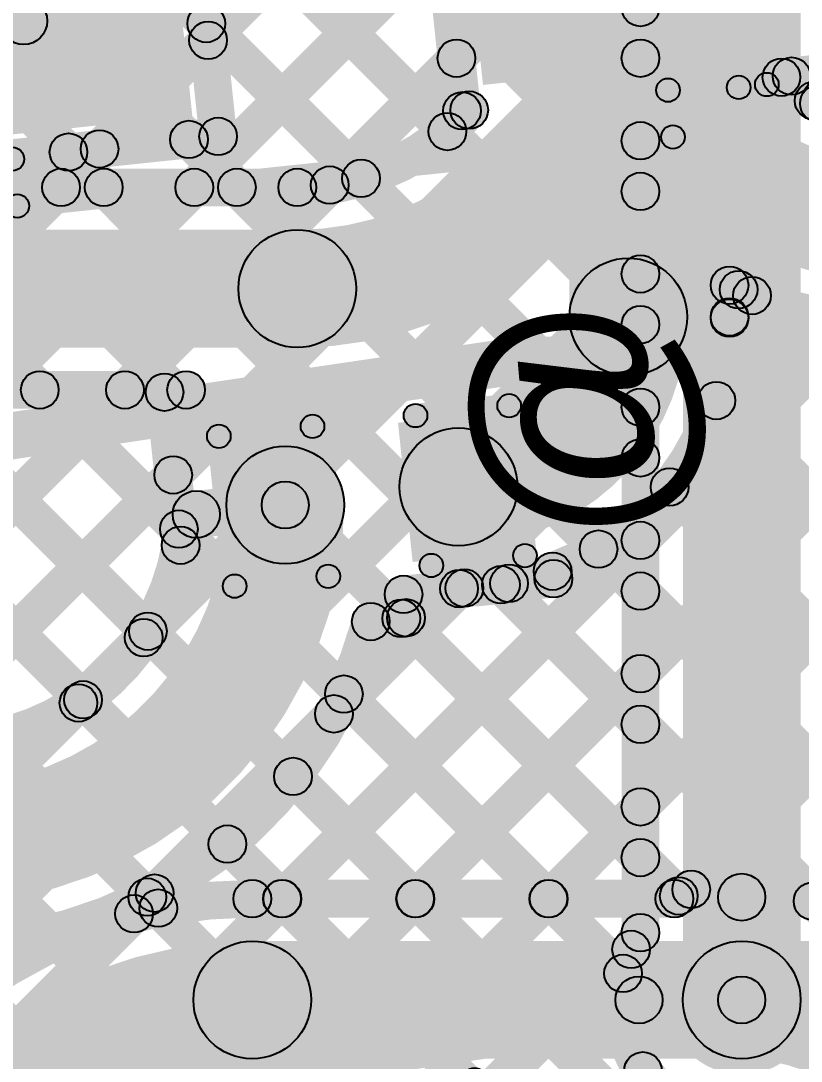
# Model space of a CAD drawing. Header units: millimetres. Extents: x -2.17 to 2.17, y -2.17 to 2.17.
# Drawn here: x -0.2646 to -0.0988, y 1.4884 to 1.7093 of the extents above; entities that cross this region are included whole.
import ezdxf

# ---------------------------------------------------------------- set-up
doc = ezdxf.new("R2010")
doc.units = ezdxf.units.MM
doc.header["$MEASUREMENT"] = 0
for name, color, linetype in [('BottomLayer', 5, 'Continuous'), ('BottomSolder', 6, 'Continuous'), ('Mechanical2', 216, 'Continuous'), ('TopLayer', 1, 'Continuous'), ('TopOverlay', 2, 'Continuous'), ('TopPaste', 8, 'Continuous'), ('TopSolder', 216, 'Continuous'), ('ViaHoleLayer', 16, 'Continuous')]:
    doc.layers.add(name, color=color, linetype=linetype)

# ---------------------------------------------------------------- blocks, each defined once
blk = doc.blocks.new('WS2812B_M____115')
at = {"layer": 'TopLayer'}
for points in [[(-0.09409, 0.05079), (-0.03504, 0.05079), (-0.03504, 0.01142), (-0.09409, 0.01142)], [(0.03504, 0.05079), (0.09409, 0.05079), (0.09409, 0.01142), (0.03504, 0.01142)], [(-0.09409, -0.01142), (-0.03504, -0.01142), (-0.03504, -0.05079), (-0.09409, -0.05079)], [(0.03504, -0.01142), (0.09409, -0.01142), (0.09409, -0.05079), (0.03504, -0.05079)]]:
    blk.add_hatch(color=1, dxfattribs=at).paths.add_polyline_path(points)
at = {"layer": 'TopOverlay'}
h = blk.add_hatch(color=2, dxfattribs=at)
edge = h.paths.add_edge_path()
edge.add_arc((-0.07, 0.07), 0.0025, 0, 360)
h = blk.add_hatch(color=2, dxfattribs=at)
edge = h.paths.add_edge_path()
edge.add_arc((-0.07, 0.07), 0.0025, 0, 360)
for points in [[(0.07, 0.0725), (0.07, 0.0675), (-0.07, 0.0675), (-0.07, 0.0725)], [(-0.0675, 0.06), (-0.0725, 0.06), (-0.0725, 0.07), (-0.0675, 0.07)], [(0.0725, 0.06), (0.0675, 0.06), (0.0675, 0.07), (0.0725, 0.07)], [(-0.0675, -0.07), (-0.0725, -0.07), (-0.0725, -0.06), (-0.0675, -0.06)], [(0.0725, -0.07), (0.0675, -0.07), (0.0675, -0.06), (0.0725, -0.06)], [(0.07, -0.0675), (0.07, -0.0725), (-0.07, -0.0725), (-0.07, -0.0675)]]:
    blk.add_hatch(color=2, dxfattribs=at).paths.add_polyline_path(points)
h = blk.add_hatch(color=2, dxfattribs=at)
edge = h.paths.add_edge_path()
edge.add_arc((0.07, 0.07), 0.0025, 0, 360)
h = blk.add_hatch(color=2, dxfattribs=at)
edge = h.paths.add_edge_path()
edge.add_arc((0.07, 0.07), 0.0025, 0, 360)
h = blk.add_hatch(color=2, dxfattribs=at)
edge = h.paths.add_edge_path()
edge.add_arc((-0.091, 0.061), 0.0025, 0, 360)
h = blk.add_hatch(color=2, dxfattribs=at)
edge = h.paths.add_edge_path()
edge.add_arc((-0.085, 0.061), 0.0025, 0, 360)
h = blk.add_hatch(color=2, dxfattribs=at)
edge = h.paths.add_edge_path()
edge.add_arc((-0.07, 0.06), 0.0025, 0, 360)
h = blk.add_hatch(color=2, dxfattribs=at)
edge = h.paths.add_edge_path()
edge.add_arc((0.07, 0.06), 0.0025, 0, 360)
h = blk.add_hatch(color=2, dxfattribs=at)
edge = h.paths.add_edge_path()
edge.add_arc((-0.07, -0.06), 0.0025, 0, 360)
h = blk.add_hatch(color=2, dxfattribs=at)
edge = h.paths.add_edge_path()
edge.add_arc((0.07, -0.06), 0.0025, 0, 360)
h = blk.add_hatch(color=2, dxfattribs=at)
edge = h.paths.add_edge_path()
edge.add_arc((-0.07, -0.07), 0.0025, 0, 360)
h = blk.add_hatch(color=2, dxfattribs=at)
edge = h.paths.add_edge_path()
edge.add_arc((-0.07, -0.07), 0.0025, 0, 360)
h = blk.add_hatch(color=2, dxfattribs=at)
edge = h.paths.add_edge_path()
edge.add_arc((0.07, -0.07), 0.0025, 0, 360)
h = blk.add_hatch(color=2, dxfattribs=at)
edge = h.paths.add_edge_path()
edge.add_arc((0.07, -0.07), 0.0025, 0, 360)
at = {"layer": 'TopPaste'}
for points in [[(-0.09409, 0.05079), (-0.03504, 0.05079), (-0.03504, 0.01142), (-0.09409, 0.01142)], [(0.03504, 0.05079), (0.09409, 0.05079), (0.09409, 0.01142), (0.03504, 0.01142)], [(-0.09409, -0.01142), (-0.03504, -0.01142), (-0.03504, -0.05079), (-0.09409, -0.05079)], [(0.03504, -0.01142), (0.09409, -0.01142), (0.09409, -0.05079), (0.03504, -0.05079)]]:
    blk.add_hatch(color=8, dxfattribs=at).paths.add_polyline_path(points)
at = {"layer": 'TopSolder'}
for points in [[(-0.09809, 0.05479), (-0.03104, 0.05479), (-0.03104, 0.00742), (-0.09809, 0.00742)], [(0.03104, 0.05479), (0.09809, 0.05479), (0.09809, 0.00742), (0.03104, 0.00742)], [(-0.09809, -0.00742), (-0.03104, -0.00742), (-0.03104, -0.05479), (-0.09809, -0.05479)], [(0.03104, -0.00742), (0.09809, -0.00742), (0.09809, -0.05479), (0.03104, -0.05479)]]:
    blk.add_hatch(color=216, dxfattribs=at).paths.add_polyline_path(points)
at = {"layer": 'TopOverlay', "const_width": 0.005}
blk.add_lwpolyline([(-0.085, 0.061, 1), (-0.091, 0.061, 1)], format="xyb", close=True, dxfattribs=at)
at = {"layer": 'TopOverlay'}
for centre in [(-0.07, 0.07), (-0.07, 0.07), (0.07, 0.07), (0.07, 0.07), (-0.091, 0.061), (-0.085, 0.061), (-0.07, 0.06), (0.07, 0.06), (-0.07, -0.06), (0.07, -0.06), (-0.07, -0.07), (-0.07, -0.07), (0.07, -0.07), (0.07, -0.07)]:
    blk.add_circle(centre, 0.0025, dxfattribs=at)
blk = doc.blocks.new('WS2812B_M____166')
at = {"layer": 'TopLayer'}
for points in [[(-0.09409, 0.05079), (-0.03504, 0.05079), (-0.03504, 0.01142), (-0.09409, 0.01142)], [(0.03504, 0.05079), (0.09409, 0.05079), (0.09409, 0.01142), (0.03504, 0.01142)], [(-0.09409, -0.01142), (-0.03504, -0.01142), (-0.03504, -0.05079), (-0.09409, -0.05079)], [(0.03504, -0.01142), (0.09409, -0.01142), (0.09409, -0.05079), (0.03504, -0.05079)]]:
    blk.add_hatch(color=1, dxfattribs=at).paths.add_polyline_path(points)
at = {"layer": 'TopOverlay'}
h = blk.add_hatch(color=2, dxfattribs=at)
edge = h.paths.add_edge_path()
edge.add_arc((-0.07, 0.07), 0.0025, 0, 360)
h = blk.add_hatch(color=2, dxfattribs=at)
edge = h.paths.add_edge_path()
edge.add_arc((-0.07, 0.07), 0.0025, 0, 360)
for points in [[(0.07, 0.0725), (0.07, 0.0675), (-0.07, 0.0675), (-0.07, 0.0725)], [(-0.0675, 0.06), (-0.0725, 0.06), (-0.0725, 0.07), (-0.0675, 0.07)], [(0.0725, 0.06), (0.0675, 0.06), (0.0675, 0.07), (0.0725, 0.07)], [(-0.0675, -0.07), (-0.0725, -0.07), (-0.0725, -0.06), (-0.0675, -0.06)], [(0.0725, -0.07), (0.0675, -0.07), (0.0675, -0.06), (0.0725, -0.06)], [(0.07, -0.0675), (0.07, -0.0725), (-0.07, -0.0725), (-0.07, -0.0675)]]:
    blk.add_hatch(color=2, dxfattribs=at).paths.add_polyline_path(points)
h = blk.add_hatch(color=2, dxfattribs=at)
edge = h.paths.add_edge_path()
edge.add_arc((0.07, 0.07), 0.0025, 0, 360)
h = blk.add_hatch(color=2, dxfattribs=at)
edge = h.paths.add_edge_path()
edge.add_arc((0.07, 0.07), 0.0025, 0, 360)
h = blk.add_hatch(color=2, dxfattribs=at)
edge = h.paths.add_edge_path()
edge.add_arc((-0.091, 0.061), 0.0025, 0, 360)
h = blk.add_hatch(color=2, dxfattribs=at)
edge = h.paths.add_edge_path()
edge.add_arc((-0.085, 0.061), 0.0025, 0, 360)
h = blk.add_hatch(color=2, dxfattribs=at)
edge = h.paths.add_edge_path()
edge.add_arc((-0.07, 0.06), 0.0025, 0, 360)
h = blk.add_hatch(color=2, dxfattribs=at)
edge = h.paths.add_edge_path()
edge.add_arc((0.07, 0.06), 0.0025, 0, 360)
h = blk.add_hatch(color=2, dxfattribs=at)
edge = h.paths.add_edge_path()
edge.add_arc((-0.07, -0.06), 0.0025, 0, 360)
h = blk.add_hatch(color=2, dxfattribs=at)
edge = h.paths.add_edge_path()
edge.add_arc((0.07, -0.06), 0.0025, 0, 360)
h = blk.add_hatch(color=2, dxfattribs=at)
edge = h.paths.add_edge_path()
edge.add_arc((-0.07, -0.07), 0.0025, 0, 360)
h = blk.add_hatch(color=2, dxfattribs=at)
edge = h.paths.add_edge_path()
edge.add_arc((-0.07, -0.07), 0.0025, 0, 360)
h = blk.add_hatch(color=2, dxfattribs=at)
edge = h.paths.add_edge_path()
edge.add_arc((0.07, -0.07), 0.0025, 0, 360)
h = blk.add_hatch(color=2, dxfattribs=at)
edge = h.paths.add_edge_path()
edge.add_arc((0.07, -0.07), 0.0025, 0, 360)
at = {"layer": 'TopPaste'}
for points in [[(-0.09409, 0.05079), (-0.03504, 0.05079), (-0.03504, 0.01142), (-0.09409, 0.01142)], [(0.03504, 0.05079), (0.09409, 0.05079), (0.09409, 0.01142), (0.03504, 0.01142)], [(-0.09409, -0.01142), (-0.03504, -0.01142), (-0.03504, -0.05079), (-0.09409, -0.05079)], [(0.03504, -0.01142), (0.09409, -0.01142), (0.09409, -0.05079), (0.03504, -0.05079)]]:
    blk.add_hatch(color=8, dxfattribs=at).paths.add_polyline_path(points)
at = {"layer": 'TopSolder'}
for points in [[(-0.09809, 0.05479), (-0.03104, 0.05479), (-0.03104, 0.00742), (-0.09809, 0.00742)], [(0.03104, 0.05479), (0.09809, 0.05479), (0.09809, 0.00742), (0.03104, 0.00742)], [(-0.09809, -0.00742), (-0.03104, -0.00742), (-0.03104, -0.05479), (-0.09809, -0.05479)], [(0.03104, -0.00742), (0.09809, -0.00742), (0.09809, -0.05479), (0.03104, -0.05479)]]:
    blk.add_hatch(color=216, dxfattribs=at).paths.add_polyline_path(points)
at = {"layer": 'TopOverlay', "const_width": 0.005}
blk.add_lwpolyline([(-0.085, 0.061, 1), (-0.091, 0.061, 1)], format="xyb", close=True, dxfattribs=at)
at = {"layer": 'TopOverlay'}
for centre in [(-0.07, 0.07), (-0.07, 0.07), (0.07, 0.07), (0.07, 0.07), (-0.091, 0.061), (-0.085, 0.061), (-0.07, 0.06), (0.07, 0.06), (-0.07, -0.06), (0.07, -0.06), (-0.07, -0.07), (-0.07, -0.07), (0.07, -0.07), (0.07, -0.07)]:
    blk.add_circle(centre, 0.0025, dxfattribs=at)
blk = doc.blocks.new('C__0402_289')
at = {"layer": 'TopLayer'}
for points in [[(-0.0275, -0.0125), (-0.0275, 0.0125), (-0.0095, 0.0125), (-0.0095, -0.0125)], [(0.0095, -0.0125), (0.0095, 0.0125), (0.0275, 0.0125), (0.0275, -0.0125)]]:
    blk.add_hatch(color=1, dxfattribs=at).paths.add_polyline_path(points)
at = {"layer": 'TopOverlay'}
h = blk.add_hatch(color=2, dxfattribs=at)
edge = h.paths.add_edge_path()
edge.add_arc((-0.031, 0.016), 0.0025, 0, 360)
h = blk.add_hatch(color=2, dxfattribs=at)
edge = h.paths.add_edge_path()
edge.add_arc((-0.031, 0.016), 0.0025, 0, 360)
for points in [[(-0.031, 0.0135), (-0.031, 0.0185), (-0.011, 0.0185), (-0.011, 0.0135)], [(0.011, 0.0135), (0.011, 0.0185), (0.031, 0.0185), (0.031, 0.0135)], [(-0.0335, 0.016), (-0.0285, 0.016), (-0.0285, -0.016), (-0.0335, -0.016)], [(0.0285, 0.016), (0.0335, 0.016), (0.0335, -0.016), (0.0285, -0.016)], [(-0.031, -0.0185), (-0.031, -0.0135), (-0.011, -0.0135), (-0.011, -0.0185)], [(0.011, -0.0185), (0.011, -0.0135), (0.031, -0.0135), (0.031, -0.0185)]]:
    blk.add_hatch(color=2, dxfattribs=at).paths.add_polyline_path(points)
h = blk.add_hatch(color=2, dxfattribs=at)
edge = h.paths.add_edge_path()
edge.add_arc((-0.011, 0.016), 0.0025, 0, 360)
h = blk.add_hatch(color=2, dxfattribs=at)
edge = h.paths.add_edge_path()
edge.add_arc((0.011, 0.016), 0.0025, 0, 360)
h = blk.add_hatch(color=2, dxfattribs=at)
edge = h.paths.add_edge_path()
edge.add_arc((0.031, 0.016), 0.0025, 0, 360)
h = blk.add_hatch(color=2, dxfattribs=at)
edge = h.paths.add_edge_path()
edge.add_arc((0.031, 0.016), 0.0025, 0, 360)
h = blk.add_hatch(color=2, dxfattribs=at)
edge = h.paths.add_edge_path()
edge.add_arc((-0.031, -0.016), 0.0025, 0, 360)
h = blk.add_hatch(color=2, dxfattribs=at)
edge = h.paths.add_edge_path()
edge.add_arc((-0.031, -0.016), 0.0025, 0, 360)
h = blk.add_hatch(color=2, dxfattribs=at)
edge = h.paths.add_edge_path()
edge.add_arc((-0.011, -0.016), 0.0025, 0, 360)
h = blk.add_hatch(color=2, dxfattribs=at)
edge = h.paths.add_edge_path()
edge.add_arc((0.011, -0.016), 0.0025, 0, 360)
h = blk.add_hatch(color=2, dxfattribs=at)
edge = h.paths.add_edge_path()
edge.add_arc((0.031, -0.016), 0.0025, 0, 360)
h = blk.add_hatch(color=2, dxfattribs=at)
edge = h.paths.add_edge_path()
edge.add_arc((0.031, -0.016), 0.0025, 0, 360)
at = {"layer": 'TopPaste'}
for points in [[(-0.0275, -0.0125), (-0.0275, 0.0125), (-0.0095, 0.0125), (-0.0095, -0.0125)], [(0.0095, -0.0125), (0.0095, 0.0125), (0.0275, 0.0125), (0.0275, -0.0125)]]:
    blk.add_hatch(color=8, dxfattribs=at).paths.add_polyline_path(points)
at = {"layer": 'TopSolder'}
for points in [[(-0.02986, -0.01486), (-0.02986, 0.01486), (-0.00714, 0.01486), (-0.00714, -0.01486)], [(0.00714, -0.01486), (0.00714, 0.01486), (0.02986, 0.01486), (0.02986, -0.01486)]]:
    blk.add_hatch(color=216, dxfattribs=at).paths.add_polyline_path(points)
at = {"layer": 'TopOverlay'}
for centre in [(-0.031, 0.016), (-0.031, 0.016), (-0.011, 0.016), (0.011, 0.016), (0.031, 0.016), (0.031, 0.016), (-0.031, -0.016), (-0.031, -0.016), (-0.011, -0.016), (0.011, -0.016), (0.031, -0.016), (0.031, -0.016)]:
    blk.add_circle(centre, 0.0025, dxfattribs=at)

msp = doc.modelspace()

# ---------------------------------------------------------------- hatches: boundary and pattern name
at = {"layer": 'BottomLayer'}
for points in [[(-0.65867, 1.29386), (-0.66433, 1.29951), (0.09467, 2.05851), (0.10032, 2.05285)], [(-0.44041, 2.00311), (-0.43475, 2.00877), (-0.13014, 1.70415), (-0.13579, 1.69849)], [(-0.46409, 1.9985), (-0.45843, 2.00416), (-0.13014, 1.67587), (-0.13579, 1.67021)], [(-0.48776, 1.99389), (-0.4821, 1.99955), (-0.13014, 1.64758), (-0.13579, 1.64193)], [(-0.51143, 1.98928), (-0.50578, 1.99494), (-0.13014, 1.6193), (-0.13579, 1.61364)], [(-0.53311, 1.98267), (-0.52745, 1.98833), (-0.13014, 1.59101), (-0.13579, 1.58536)], [(-0.55381, 1.97509), (-0.54815, 1.98075), (-0.13014, 1.56273), (-0.13579, 1.55707)], [(-0.57452, 1.96751), (-0.56886, 1.97317), (-0.13014, 1.53445), (-0.13579, 1.52879)], [(-0.59522, 1.95993), (-0.58957, 1.96559), (-0.13383, 1.50985), (-0.13948, 1.50419)], [(-0.61593, 1.95236), (-0.61027, 1.95801), (0.15133, 1.19641), (0.14567, 1.19075)], [(-0.63664, 1.94478), (-0.63098, 1.95043), (0.15133, 1.16813), (0.14567, 1.16247)], [(-0.65734, 1.9372), (-0.65168, 1.94286), (0.15133, 1.13984), (0.14567, 1.13419)], [(-0.67805, 1.92962), (-0.67239, 1.93528), (0.14727, 1.11562), (0.14161, 1.10996)], [(-0.69875, 1.92204), (-0.6931, 1.9277), (0.43483, 0.79977), (0.42917, 0.79412)], [(-0.65867, 1.26557), (-0.66433, 1.27123), (-0.13445, 1.80111), (-0.12879, 1.79545)], [(-0.12896, 1.51567), (-0.13696, 1.51567), (-0.13696, 1.78492), (-0.12896, 1.78492)], [(-0.09896, 1.50139), (-0.12396, 1.50139), (-0.12396, 1.78492), (-0.09896, 1.78492)], [(-0.65867, 1.23729), (-0.66433, 1.24294), (-0.13579, 1.77148), (-0.13014, 1.76582)], [(-0.65867, 1.209), (-0.66433, 1.21466), (-0.13579, 1.74319), (-0.13014, 1.73754)], [(-0.65867, 1.18072), (-0.66433, 1.18637), (-0.13579, 1.71491), (-0.13014, 1.70925)], [(-0.65867, 1.15243), (-0.66433, 1.15809), (-0.13579, 1.68663), (-0.13014, 1.68097)], [(-0.65867, 1.12415), (-0.66433, 1.12981), (-0.13579, 1.65834), (-0.13014, 1.65268)], [(-1.46248, 0.29206), (-1.46813, 0.29772), (-0.13579, 1.63006), (-0.13014, 1.6244)], [(-1.43419, 0.29206), (-1.43985, 0.29772), (-0.13579, 1.60177), (-0.13014, 1.59612)], [(-1.40591, 0.29206), (-1.41156, 0.29772), (-0.13579, 1.57349), (-0.13014, 1.56783)], [(-1.37762, 0.29206), (-1.38328, 0.29772), (-0.13579, 1.5452), (-0.13014, 1.53955)], [(-1.34934, 0.29206), (-1.355, 0.29772), (-0.13777, 1.51494), (-0.13211, 1.50929)], [(-0.11146, 1.48889), (-0.11146, 1.51389), (0.12481, 1.51389), (0.12481, 1.48889)], [(-0.13328, 1.49639), (-0.13328, 1.50639), (-0.11146, 1.50639), (-0.11146, 1.49639)], [(-0.10646, 1.47958), (-0.11646, 1.47958), (-0.11646, 1.50139), (-0.10646, 1.50139)], [(-1.32105, 0.29206), (-1.32671, 0.29772), (-0.13526, 1.48917), (-0.1296, 1.48351)]]:
    msp.add_hatch(color=5, dxfattribs=at).paths.add_polyline_path(points)
h = msp.add_hatch(color=5, dxfattribs=at)
edge = h.paths.add_edge_path()
edge.add_arc((-0.13296, 1.71208), 0.004, 0, 360)
h = msp.add_hatch(color=5, dxfattribs=at)
edge = h.paths.add_edge_path()
edge.add_arc((-0.13296, 1.70132), 0.004, 0, 360)
h = msp.add_hatch(color=5, dxfattribs=at)
edge = h.paths.add_edge_path()
edge.add_arc((-0.13296, 1.6838), 0.004, 0, 360)
h = msp.add_hatch(color=5, dxfattribs=at)
edge = h.paths.add_edge_path()
edge.add_arc((-0.13296, 1.67304), 0.004, 0, 360)
h = msp.add_hatch(color=5, dxfattribs=at)
edge = h.paths.add_edge_path()
edge.add_arc((-0.13296, 1.65551), 0.004, 0, 360)
h = msp.add_hatch(color=5, dxfattribs=at)
edge = h.paths.add_edge_path()
edge.add_arc((-0.13296, 1.64475), 0.004, 0, 360)
h = msp.add_hatch(color=5, dxfattribs=at)
edge = h.paths.add_edge_path()
edge.add_arc((-0.13296, 1.62723), 0.004, 0, 360)
h = msp.add_hatch(color=5, dxfattribs=at)
edge = h.paths.add_edge_path()
edge.add_arc((-0.13296, 1.61647), 0.004, 0, 360)
h = msp.add_hatch(color=5, dxfattribs=at)
edge = h.paths.add_edge_path()
edge.add_arc((-0.13296, 1.59894), 0.004, 0, 360)
h = msp.add_hatch(color=5, dxfattribs=at)
edge = h.paths.add_edge_path()
edge.add_arc((-0.13296, 1.58819), 0.004, 0, 360)
h = msp.add_hatch(color=5, dxfattribs=at)
edge = h.paths.add_edge_path()
edge.add_arc((-0.13296, 1.57066), 0.004, 0, 360)
h = msp.add_hatch(color=5, dxfattribs=at)
edge = h.paths.add_edge_path()
edge.add_arc((-0.13296, 1.5599), 0.004, 0, 360)
h = msp.add_hatch(color=5, dxfattribs=at)
edge = h.paths.add_edge_path()
edge.add_arc((-0.13296, 1.54238), 0.004, 0, 360)
h = msp.add_hatch(color=5, dxfattribs=at)
edge = h.paths.add_edge_path()
edge.add_arc((-0.13296, 1.53162), 0.004, 0, 360)
h = msp.add_hatch(color=5, dxfattribs=at)
edge = h.paths.add_edge_path()
edge.add_arc((-0.13296, 1.51567), 0.004, 0, 360)
h = msp.add_hatch(color=5, dxfattribs=at)
edge = h.paths.add_edge_path()
edge.add_arc((-0.13296, 1.51567), 0.004, 0, 360)
h = msp.add_hatch(color=5, dxfattribs=at)
edge = h.paths.add_edge_path()
edge.add_arc((-0.13494, 1.51211), 0.004, 0, 360)
h = msp.add_hatch(color=5, dxfattribs=at)
edge = h.paths.add_edge_path()
edge.add_arc((-0.11146, 1.50139), 0.0125, 0, 360)
h = msp.add_hatch(color=5, dxfattribs=at)
edge = h.paths.add_edge_path()
edge.add_arc((-0.11146, 1.50139), 0.0125, 0, 360)
h = msp.add_hatch(color=5, dxfattribs=at)
edge = h.paths.add_edge_path()
edge.add_arc((-0.11146, 1.50139), 0.01181, 0, 360)
h = msp.add_hatch(color=5, dxfattribs=at)
edge = h.paths.add_edge_path()
edge.add_arc((-0.13665, 1.50702), 0.004, 0, 360)
h = msp.add_hatch(color=5, dxfattribs=at)
edge = h.paths.add_edge_path()
edge.add_arc((-0.13328, 1.50139), 0.005, 0, 360)
h = msp.add_hatch(color=5, dxfattribs=at)
edge = h.paths.add_edge_path()
edge.add_arc((-0.11146, 1.50139), 0.005, 0, 360)
h = msp.add_hatch(color=5, dxfattribs=at)
edge = h.paths.add_edge_path()
edge.add_arc((-0.11146, 1.50139), 0.005, 0, 360)
h = msp.add_hatch(color=5, dxfattribs=at)
edge = h.paths.add_edge_path()
edge.add_arc((-0.13243, 1.48634), 0.004, 0, 360)
at = {"layer": 'BottomSolder'}
h = msp.add_hatch(color=6, dxfattribs=at)
edge = h.paths.add_edge_path()
edge.add_arc((-0.11146, 1.50139), 0.01581, 0, 360)
at = {"layer": 'TopLayer'}
for points in [[(-0.35742, 1.7528), (-0.35275, 1.76164), (-0.26163, 1.71363), (-0.26629, 1.70478)], [(-0.22196, 1.70228), (-0.22762, 1.70794), (-0.18023, 1.75532), (-0.17458, 1.74966)], [(-0.18083, 1.74679), (-0.17287, 1.74763), (-0.16688, 1.69057), (-0.17483, 1.68973)], [(-0.23132, 1.73745), (-0.22566, 1.74311), (-0.17113, 1.68858), (-0.17679, 1.68292)], [(-0.2326, 1.74118), (-0.22465, 1.74202), (-0.21867, 1.68513), (-0.22663, 1.68429)], [(-0.2249, 1.67106), (-0.23055, 1.67672), (-0.17754, 1.72973), (-0.17189, 1.72407)], [(-0.12304, 1.64639), (-0.14804, 1.64639), (-0.14804, 1.72271), (-0.12304, 1.72271)], [(-0.22799, 1.70584), (-0.22234, 1.7115), (-0.18947, 1.67864), (-0.19513, 1.67298)], [(-0.09335, 1.68947), (-0.09901, 1.69513), (-0.0887, 1.70543), (-0.08305, 1.69977)], [(-0.19612, 1.67155), (-0.20178, 1.67721), (-0.17485, 1.70413), (-0.1692, 1.69848)], [(-0.10259, 1.6933), (-0.10342, 1.70126), (-0.09464, 1.70218), (-0.0938, 1.69423)], [(-0.10369, 1.69468), (-0.09804, 1.70034), (-0.09223, 1.69453), (-0.09789, 1.68887)], [(-0.29886, 1.67267), (-0.2997, 1.68063), (-0.22307, 1.68869), (-0.22223, 1.68073)], [(-0.23166, 1.68123), (-0.22601, 1.68689), (-0.21584, 1.67672), (-0.2215, 1.67106)], [(-0.25318, 1.67106), (-0.25884, 1.67672), (-0.25067, 1.68489), (-0.24501, 1.67923)], [(-0.25726, 1.67854), (-0.2516, 1.6842), (-0.24412, 1.67672), (-0.24978, 1.67106)], [(-0.29687, 1.66989), (-0.29687, 1.67789), (-0.20585, 1.67789), (-0.20585, 1.66989)], [(-0.29687, 1.63989), (-0.29687, 1.66489), (-0.20585, 1.66489), (-0.20585, 1.63989)], [(-0.11494, 1.64935), (-0.10928, 1.65501), (-0.0426, 1.58833), (-0.04826, 1.58267)], [(-0.11004, 1.64639), (-0.11804, 1.64639), (-0.11804, 1.65311), (-0.11004, 1.65311)], [(-0.11121, 1.64333), (-0.11686, 1.64899), (-0.1121, 1.65375), (-0.10644, 1.6481)], [(-0.20619, 1.52006), (-0.21185, 1.52572), (-0.08949, 1.64807), (-0.08383, 1.64242)], [(-0.17791, 1.52006), (-0.18356, 1.52572), (-0.06156, 1.64772), (-0.05591, 1.64206)], [(-0.14962, 1.52006), (-0.15528, 1.52572), (-0.03328, 1.64772), (-0.02762, 1.64206)], [(-0.11936, 1.52204), (-0.12502, 1.5277), (-0.005, 1.64772), (0.00066, 1.64206)], [(-0.32242, 1.63056), (-0.31676, 1.63622), (-0.2485, 1.56796), (-0.25416, 1.5623)], [(-0.29687, 1.62689), (-0.29687, 1.63489), (-0.22945, 1.63489), (-0.22945, 1.62689)], [(-0.23362, 1.62643), (-0.23446, 1.63438), (-0.22986, 1.63487), (-0.22903, 1.62691)], [(-0.31461, 1.55306), (-0.32027, 1.55872), (-0.24527, 1.63372), (-0.23961, 1.62806)], [(-0.29163, 1.62806), (-0.28598, 1.63372), (-0.23475, 1.58249), (-0.24041, 1.57684)], [(-0.26335, 1.62806), (-0.25769, 1.63372), (-0.22816, 1.60419), (-0.23382, 1.59853)], [(-0.23802, 1.62999), (-0.23006, 1.63082), (-0.22665, 1.59832), (-0.2346, 1.59749)], [(-0.11967, 1.6258), (-0.11401, 1.63146), (-0.03687, 1.55432), (-0.04253, 1.54866)], [(-0.28633, 1.55306), (-0.29199, 1.55872), (-0.23503, 1.61568), (-0.22937, 1.61002)], [(-0.1296, 1.60745), (-0.12394, 1.61311), (-0.03501, 1.52418), (-0.04067, 1.51852)], [(-0.22677, 1.5995), (-0.22782, 1.60944), (-0.20892, 1.61143), (-0.20788, 1.60148)], [(-0.1447, 1.59427), (-0.13904, 1.59992), (-0.05288, 1.51376), (-0.05854, 1.5081)], [(-0.16045, 1.58586), (-0.16128, 1.59381), (-0.15187, 1.5948), (-0.15103, 1.58684)], [(-0.18286, 1.5835), (-0.1837, 1.59146), (-0.17076, 1.59282), (-0.16993, 1.58486)], [(-0.19524, 1.5593), (-0.20089, 1.56496), (-0.1743, 1.59155), (-0.16865, 1.58589)], [(-0.16542, 1.5867), (-0.15977, 1.59236), (-0.09084, 1.52343), (-0.09649, 1.51777)], [(-0.18981, 1.57774), (-0.19065, 1.5857), (-0.18317, 1.58648), (-0.18234, 1.57853)], [(-0.18726, 1.58706), (-0.1793, 1.5879), (-0.17878, 1.58292), (-0.18673, 1.58209)], [(-0.18658, 1.57957), (-0.18092, 1.58523), (-0.12199, 1.5263), (-0.12765, 1.52065)], [(-0.24948, 1.56163), (-0.25514, 1.56728), (-0.24129, 1.58113), (-0.23563, 1.57547)], [(-0.09359, 1.51953), (-0.09924, 1.52519), (-0.04907, 1.57536), (-0.04342, 1.5697)], [(-0.19878, 1.56349), (-0.19312, 1.56914), (-0.14969, 1.52572), (-0.15535, 1.52006)], [(-0.20958, 1.546), (-0.20392, 1.55166), (-0.17798, 1.52572), (-0.18363, 1.52006)], [(-0.22351, 1.53165), (-0.21785, 1.53731), (-0.20626, 1.52572), (-0.21192, 1.52006)], [(-0.23767, 1.51686), (-0.24333, 1.52252), (-0.23897, 1.52688), (-0.23331, 1.52123)], [(-0.2154, 1.51889), (-0.2154, 1.52689), (-0.12575, 1.52689), (-0.12575, 1.51889)], [(-0.24054, 1.5204), (-0.23488, 1.52606), (-0.23254, 1.52371), (-0.23819, 1.51805)], [(-0.10646, 1.50139), (-0.11646, 1.50139), (-0.11646, 1.5232), (-0.10646, 1.5232)], [(-0.2154, 1.48889), (-0.2154, 1.51389), (-0.11146, 1.51389), (-0.11146, 1.48889)], [(-0.10646, 1.47958), (-0.11646, 1.47958), (-0.11646, 1.50139), (-0.10646, 1.50139)]]:
    msp.add_hatch(color=1, dxfattribs=at).paths.add_polyline_path(points)
h = msp.add_hatch(color=1, dxfattribs=at)
edge = h.paths.add_edge_path()
edge.add_arc((-0.26396, 1.70921), 0.005, 0, 360)
h = msp.add_hatch(color=1, dxfattribs=at)
edge = h.paths.add_edge_path()
edge.add_arc((-0.22517, 1.70867), 0.004, 0, 360)
h = msp.add_hatch(color=1, dxfattribs=at)
edge = h.paths.add_edge_path()
edge.add_arc((-0.22479, 1.70511), 0.004, 0, 360)
h = msp.add_hatch(color=1, dxfattribs=at)
edge = h.paths.add_edge_path()
edge.add_arc((-0.17203, 1.7013), 0.004, 0, 360)
h = msp.add_hatch(color=1, dxfattribs=at)
edge = h.paths.add_edge_path()
edge.add_arc((-0.10301, 1.69728), 0.004, 0, 360)
h = msp.add_hatch(color=1, dxfattribs=at)
edge = h.paths.add_edge_path()
edge.add_arc((-0.10301, 1.69728), 0.004, 0, 360)
h = msp.add_hatch(color=1, dxfattribs=at)
edge = h.paths.add_edge_path()
edge.add_arc((-0.10087, 1.69751), 0.004, 0, 360)
h = msp.add_hatch(color=1, dxfattribs=at)
edge = h.paths.add_edge_path()
edge.add_arc((-0.09618, 1.6923), 0.004, 0, 360)
h = msp.add_hatch(color=1, dxfattribs=at)
edge = h.paths.add_edge_path()
edge.add_arc((-0.17085, 1.69015), 0.004, 0, 360)
h = msp.add_hatch(color=1, dxfattribs=at)
edge = h.paths.add_edge_path()
edge.add_arc((-0.16933, 1.69031), 0.004, 0, 360)
h = msp.add_hatch(color=1, dxfattribs=at)
edge = h.paths.add_edge_path()
edge.add_arc((-0.09506, 1.6917), 0.004, 0, 360)
h = msp.add_hatch(color=1, dxfattribs=at)
edge = h.paths.add_edge_path()
edge.add_arc((-0.17396, 1.68575), 0.004, 0, 360)
h = msp.add_hatch(color=1, dxfattribs=at)
edge = h.paths.add_edge_path()
edge.add_arc((-0.22884, 1.68406), 0.004, 0, 360)
h = msp.add_hatch(color=1, dxfattribs=at)
edge = h.paths.add_edge_path()
edge.add_arc((-0.22265, 1.68471), 0.004, 0, 360)
h = msp.add_hatch(color=1, dxfattribs=at)
edge = h.paths.add_edge_path()
edge.add_arc((-0.22265, 1.68471), 0.004, 0, 360)
h = msp.add_hatch(color=1, dxfattribs=at)
edge = h.paths.add_edge_path()
edge.add_arc((-0.25443, 1.68137), 0.004, 0, 360)
h = msp.add_hatch(color=1, dxfattribs=at)
edge = h.paths.add_edge_path()
edge.add_arc((-0.24784, 1.68206), 0.004, 0, 360)
h = msp.add_hatch(color=1, dxfattribs=at)
edge = h.paths.add_edge_path()
edge.add_arc((-0.1923, 1.67581), 0.004, 0, 360)
h = msp.add_hatch(color=1, dxfattribs=at)
edge = h.paths.add_edge_path()
edge.add_arc((-0.25601, 1.67389), 0.004, 0, 360)
h = msp.add_hatch(color=1, dxfattribs=at)
edge = h.paths.add_edge_path()
edge.add_arc((-0.24695, 1.67389), 0.004, 0, 360)
h = msp.add_hatch(color=1, dxfattribs=at)
edge = h.paths.add_edge_path()
edge.add_arc((-0.22773, 1.67389), 0.004, 0, 360)
h = msp.add_hatch(color=1, dxfattribs=at)
edge = h.paths.add_edge_path()
edge.add_arc((-0.21867, 1.67389), 0.004, 0, 360)
h = msp.add_hatch(color=1, dxfattribs=at)
edge = h.paths.add_edge_path()
edge.add_arc((-0.20585, 1.67389), 0.004, 0, 360)
h = msp.add_hatch(color=1, dxfattribs=at)
edge = h.paths.add_edge_path()
edge.add_arc((-0.20585, 1.67389), 0.004, 0, 360)
h = msp.add_hatch(color=1, dxfattribs=at)
edge = h.paths.add_edge_path()
edge.add_arc((-0.19895, 1.67438), 0.004, 0, 360)
h = msp.add_hatch(color=1, dxfattribs=at)
edge = h.paths.add_edge_path()
edge.add_arc((-0.20585, 1.65239), 0.0125, 0, 360)
h = msp.add_hatch(color=1, dxfattribs=at)
edge = h.paths.add_edge_path()
edge.add_arc((-0.20585, 1.65239), 0.0125, 0, 360)
h = msp.add_hatch(color=1, dxfattribs=at)
edge = h.paths.add_edge_path()
edge.add_arc((-0.13554, 1.64639), 0.0125, 0, 360)
h = msp.add_hatch(color=1, dxfattribs=at)
edge = h.paths.add_edge_path()
edge.add_arc((-0.13554, 1.64639), 0.0125, 0, 360)
h = msp.add_hatch(color=1, dxfattribs=at)
edge = h.paths.add_edge_path()
edge.add_arc((-0.11404, 1.65311), 0.004, 0, 360)
h = msp.add_hatch(color=1, dxfattribs=at)
edge = h.paths.add_edge_path()
edge.add_arc((-0.11404, 1.65311), 0.004, 0, 360)
h = msp.add_hatch(color=1, dxfattribs=at)
edge = h.paths.add_edge_path()
edge.add_arc((-0.11211, 1.65218), 0.004, 0, 360)
h = msp.add_hatch(color=1, dxfattribs=at)
edge = h.paths.add_edge_path()
edge.add_arc((-0.10927, 1.65093), 0.004, 0, 360)
h = msp.add_hatch(color=1, dxfattribs=at)
edge = h.paths.add_edge_path()
edge.add_arc((-0.11404, 1.64639), 0.004, 0, 360)
h = msp.add_hatch(color=1, dxfattribs=at)
edge = h.paths.add_edge_path()
edge.add_arc((-0.11404, 1.64639), 0.004, 0, 360)
h = msp.add_hatch(color=1, dxfattribs=at)
edge = h.paths.add_edge_path()
edge.add_arc((-0.11404, 1.64616), 0.004, 0, 360)
h = msp.add_hatch(color=1, dxfattribs=at)
edge = h.paths.add_edge_path()
edge.add_arc((-0.26052, 1.63089), 0.004, 0, 360)
h = msp.add_hatch(color=1, dxfattribs=at)
edge = h.paths.add_edge_path()
edge.add_arc((-0.24244, 1.63089), 0.004, 0, 360)
h = msp.add_hatch(color=1, dxfattribs=at)
edge = h.paths.add_edge_path()
edge.add_arc((-0.23404, 1.63041), 0.004, 0, 360)
h = msp.add_hatch(color=1, dxfattribs=at)
edge = h.paths.add_edge_path()
edge.add_arc((-0.23404, 1.63041), 0.004, 0, 360)
h = msp.add_hatch(color=1, dxfattribs=at)
edge = h.paths.add_edge_path()
edge.add_arc((-0.22945, 1.63089), 0.004, 0, 360)
h = msp.add_hatch(color=1, dxfattribs=at)
edge = h.paths.add_edge_path()
edge.add_arc((-0.22945, 1.63089), 0.004, 0, 360)
h = msp.add_hatch(color=1, dxfattribs=at)
edge = h.paths.add_edge_path()
edge.add_arc((-0.11684, 1.62863), 0.004, 0, 360)
h = msp.add_hatch(color=1, dxfattribs=at)
edge = h.paths.add_edge_path()
edge.add_arc((-0.1716, 1.61032), 0.0125, 0, 360)
h = msp.add_hatch(color=1, dxfattribs=at)
edge = h.paths.add_edge_path()
edge.add_arc((-0.2084, 1.60646), 0.0125, 0, 360)
h = msp.add_hatch(color=1, dxfattribs=at)
edge = h.paths.add_edge_path()
edge.add_arc((-0.2322, 1.61285), 0.004, 0, 360)
h = msp.add_hatch(color=1, dxfattribs=at)
edge = h.paths.add_edge_path()
edge.add_arc((-0.12677, 1.61028), 0.004, 0, 360)
h = msp.add_hatch(color=1, dxfattribs=at)
edge = h.paths.add_edge_path()
edge.add_arc((-0.2084, 1.60646), 0.005, 0, 360)
h = msp.add_hatch(color=1, dxfattribs=at)
edge = h.paths.add_edge_path()
edge.add_arc((-0.22729, 1.60447), 0.005, 0, 360)
h = msp.add_hatch(color=1, dxfattribs=at)
edge = h.paths.add_edge_path()
edge.add_arc((-0.23099, 1.60136), 0.004, 0, 360)
h = msp.add_hatch(color=1, dxfattribs=at)
edge = h.paths.add_edge_path()
edge.add_arc((-0.23063, 1.59791), 0.004, 0, 360)
h = msp.add_hatch(color=1, dxfattribs=at)
edge = h.paths.add_edge_path()
edge.add_arc((-0.23063, 1.59791), 0.004, 0, 360)
h = msp.add_hatch(color=1, dxfattribs=at)
edge = h.paths.add_edge_path()
edge.add_arc((-0.14187, 1.59709), 0.004, 0, 360)
h = msp.add_hatch(color=1, dxfattribs=at)
edge = h.paths.add_edge_path()
edge.add_arc((-0.15162, 1.5924), 0.004, 0, 360)
h = msp.add_hatch(color=1, dxfattribs=at)
edge = h.paths.add_edge_path()
edge.add_arc((-0.15145, 1.59082), 0.004, 0, 360)
h = msp.add_hatch(color=1, dxfattribs=at)
edge = h.paths.add_edge_path()
edge.add_arc((-0.17148, 1.58872), 0.004, 0, 360)
h = msp.add_hatch(color=1, dxfattribs=at)
edge = h.paths.add_edge_path()
edge.add_arc((-0.17034, 1.58884), 0.004, 0, 360)
h = msp.add_hatch(color=1, dxfattribs=at)
edge = h.paths.add_edge_path()
edge.add_arc((-0.17034, 1.58884), 0.004, 0, 360)
h = msp.add_hatch(color=1, dxfattribs=at)
edge = h.paths.add_edge_path()
edge.add_arc((-0.1626, 1.58953), 0.004, 0, 360)
h = msp.add_hatch(color=1, dxfattribs=at)
edge = h.paths.add_edge_path()
edge.add_arc((-0.16087, 1.58983), 0.004, 0, 360)
h = msp.add_hatch(color=1, dxfattribs=at)
edge = h.paths.add_edge_path()
edge.add_arc((-0.16087, 1.58983), 0.004, 0, 360)
h = msp.add_hatch(color=1, dxfattribs=at)
edge = h.paths.add_edge_path()
edge.add_arc((-0.18328, 1.58748), 0.004, 0, 360)
h = msp.add_hatch(color=1, dxfattribs=at)
edge = h.paths.add_edge_path()
edge.add_arc((-0.18328, 1.58748), 0.004, 0, 360)
h = msp.add_hatch(color=1, dxfattribs=at)
edge = h.paths.add_edge_path()
edge.add_arc((-0.18375, 1.5824), 0.004, 0, 360)
h = msp.add_hatch(color=1, dxfattribs=at)
edge = h.paths.add_edge_path()
edge.add_arc((-0.18275, 1.58251), 0.004, 0, 360)
h = msp.add_hatch(color=1, dxfattribs=at)
edge = h.paths.add_edge_path()
edge.add_arc((-0.18275, 1.58251), 0.004, 0, 360)
h = msp.add_hatch(color=1, dxfattribs=at)
edge = h.paths.add_edge_path()
edge.add_arc((-0.23758, 1.57966), 0.004, 0, 360)
h = msp.add_hatch(color=1, dxfattribs=at)
edge = h.paths.add_edge_path()
edge.add_arc((-0.19023, 1.58172), 0.004, 0, 360)
h = msp.add_hatch(color=1, dxfattribs=at)
edge = h.paths.add_edge_path()
edge.add_arc((-0.19023, 1.58172), 0.004, 0, 360)
h = msp.add_hatch(color=1, dxfattribs=at)
edge = h.paths.add_edge_path()
edge.add_arc((-0.23846, 1.5783), 0.004, 0, 360)
h = msp.add_hatch(color=1, dxfattribs=at)
edge = h.paths.add_edge_path()
edge.add_arc((-0.25231, 1.56445), 0.004, 0, 360)
h = msp.add_hatch(color=1, dxfattribs=at)
edge = h.paths.add_edge_path()
edge.add_arc((-0.25133, 1.56513), 0.004, 0, 360)
h = msp.add_hatch(color=1, dxfattribs=at)
edge = h.paths.add_edge_path()
edge.add_arc((-0.19595, 1.56631), 0.004, 0, 360)
h = msp.add_hatch(color=1, dxfattribs=at)
edge = h.paths.add_edge_path()
edge.add_arc((-0.19806, 1.56213), 0.004, 0, 360)
h = msp.add_hatch(color=1, dxfattribs=at)
edge = h.paths.add_edge_path()
edge.add_arc((-0.20675, 1.54883), 0.004, 0, 360)
h = msp.add_hatch(color=1, dxfattribs=at)
edge = h.paths.add_edge_path()
edge.add_arc((-0.22068, 1.53448), 0.004, 0, 360)
h = msp.add_hatch(color=1, dxfattribs=at)
edge = h.paths.add_edge_path()
edge.add_arc((-0.12219, 1.52487), 0.004, 0, 360)
h = msp.add_hatch(color=1, dxfattribs=at)
edge = h.paths.add_edge_path()
edge.add_arc((-0.23771, 1.52323), 0.004, 0, 360)
h = msp.add_hatch(color=1, dxfattribs=at)
edge = h.paths.add_edge_path()
edge.add_arc((-0.23614, 1.52406), 0.004, 0, 360)
h = msp.add_hatch(color=1, dxfattribs=at)
edge = h.paths.add_edge_path()
edge.add_arc((-0.2154, 1.52289), 0.004, 0, 360)
h = msp.add_hatch(color=1, dxfattribs=at)
edge = h.paths.add_edge_path()
edge.add_arc((-0.2154, 1.52289), 0.004, 0, 360)
h = msp.add_hatch(color=1, dxfattribs=at)
edge = h.paths.add_edge_path()
edge.add_arc((-0.20909, 1.52289), 0.004, 0, 360)
h = msp.add_hatch(color=1, dxfattribs=at)
edge = h.paths.add_edge_path()
edge.add_arc((-0.20902, 1.52289), 0.004, 0, 360)
h = msp.add_hatch(color=1, dxfattribs=at)
edge = h.paths.add_edge_path()
edge.add_arc((-0.18081, 1.52289), 0.004, 0, 360)
h = msp.add_hatch(color=1, dxfattribs=at)
edge = h.paths.add_edge_path()
edge.add_arc((-0.18074, 1.52289), 0.004, 0, 360)
h = msp.add_hatch(color=1, dxfattribs=at)
edge = h.paths.add_edge_path()
edge.add_arc((-0.15252, 1.52289), 0.004, 0, 360)
h = msp.add_hatch(color=1, dxfattribs=at)
edge = h.paths.add_edge_path()
edge.add_arc((-0.15245, 1.52289), 0.004, 0, 360)
h = msp.add_hatch(color=1, dxfattribs=at)
edge = h.paths.add_edge_path()
edge.add_arc((-0.12575, 1.52289), 0.004, 0, 360)
h = msp.add_hatch(color=1, dxfattribs=at)
edge = h.paths.add_edge_path()
edge.add_arc((-0.12575, 1.52289), 0.004, 0, 360)
h = msp.add_hatch(color=1, dxfattribs=at)
edge = h.paths.add_edge_path()
edge.add_arc((-0.12482, 1.52347), 0.004, 0, 360)
h = msp.add_hatch(color=1, dxfattribs=at)
edge = h.paths.add_edge_path()
edge.add_arc((-0.11146, 1.5232), 0.005, 0, 360)
h = msp.add_hatch(color=1, dxfattribs=at)
edge = h.paths.add_edge_path()
edge.add_arc((-0.09641, 1.52236), 0.004, 0, 360)
h = msp.add_hatch(color=1, dxfattribs=at)
edge = h.paths.add_edge_path()
edge.add_arc((-0.23536, 1.52088), 0.004, 0, 360)
h = msp.add_hatch(color=1, dxfattribs=at)
edge = h.paths.add_edge_path()
edge.add_arc((-0.2405, 1.51969), 0.004, 0, 360)
h = msp.add_hatch(color=1, dxfattribs=at)
edge = h.paths.add_edge_path()
edge.add_arc((-0.2154, 1.50139), 0.0125, 0, 360)
h = msp.add_hatch(color=1, dxfattribs=at)
edge = h.paths.add_edge_path()
edge.add_arc((-0.2154, 1.50139), 0.0125, 0, 360)
h = msp.add_hatch(color=1, dxfattribs=at)
edge = h.paths.add_edge_path()
edge.add_arc((-0.11146, 1.50139), 0.0125, 0, 360)
h = msp.add_hatch(color=1, dxfattribs=at)
edge = h.paths.add_edge_path()
edge.add_arc((-0.11146, 1.50139), 0.0125, 0, 360)
h = msp.add_hatch(color=1, dxfattribs=at)
edge = h.paths.add_edge_path()
edge.add_arc((-0.11146, 1.50139), 0.01181, 0, 360)
h = msp.add_hatch(color=1, dxfattribs=at)
edge = h.paths.add_edge_path()
edge.add_arc((-0.11146, 1.50139), 0.005, 0, 360)
h = msp.add_hatch(color=1, dxfattribs=at)
edge = h.paths.add_edge_path()
edge.add_arc((-0.11146, 1.50139), 0.005, 0, 360)
at = {"layer": 'ViaHoleLayer'}
h = msp.add_hatch(color=16, dxfattribs=at)
edge = h.paths.add_edge_path()
edge.add_arc((-0.11146, 1.50139), 0.00591, 0, 360)

# ---------------------------------------------------------------- linework, layer by layer
at = {"layer": 'BottomLayer', "const_width": 0.008}
msp.add_lwpolyline([(-0.09718, 1.47989, -0.818405), (-0.13296, 1.51567)], format="xyb", dxfattribs=at)
at = {"layer": 'BottomLayer'}
for centre, radius in [((-0.13296, 1.71208), 0.004), ((-0.13296, 1.70132), 0.004), ((-0.13296, 1.6838), 0.004), ((-0.13296, 1.67304), 0.004), ((-0.13296, 1.65551), 0.004), ((-0.13296, 1.64475), 0.004), ((-0.13296, 1.62723), 0.004), ((-0.13296, 1.61647), 0.004), ((-0.13296, 1.59894), 0.004), ((-0.13296, 1.58819), 0.004), ((-0.13296, 1.57066), 0.004), ((-0.13296, 1.5599), 0.004), ((-0.13296, 1.54238), 0.004), ((-0.13296, 1.53162), 0.004), ((-0.13296, 1.51567), 0.004), ((-0.13296, 1.51567), 0.004), ((-0.13494, 1.51211), 0.004), ((-0.11146, 1.50139), 0.0125), ((-0.11146, 1.50139), 0.0125), ((-0.13665, 1.50702), 0.004), ((-0.13328, 1.50139), 0.005), ((-0.11146, 1.50139), 0.005), ((-0.11146, 1.50139), 0.005), ((-0.13243, 1.48634), 0.004)]:
    msp.add_circle(centre, radius, dxfattribs=at)
at = {"layer": 'Mechanical2', "const_width": 0.01}
for points in [[(2.16535, 0.001, 1), (-2.16535, 0.001, 1)], [(2.08135, -0.01, 1), (-2.04935, -0.01, 1)], [(1.84055, 0.001, 1), (-1.84055, 0.001, 1)], [(1.6437, 0.001, 1), (-1.6437, 0.001, 1)], [(1.50394, 0, 1), (-1.50394, 0, 1)]]:
    msp.add_lwpolyline(points, format="xyb", close=True, dxfattribs=at)
at = {"layer": 'TopLayer'}
for points, const_width in [([(-0.13554, 1.72271, -0.414214), (-0.20585, 1.65239)], 0.025), ([(-0.07922, 1.66639, -0.414214), (-0.13554, 1.72271)], 0.025), ([(-0.07922, 1.68789, -0.190286), (-0.10301, 1.69728)], 0.008), ([(-0.16933, 1.69031, -0.214492), (-0.20585, 1.67389)], 0.008), ([(-0.13554, 1.64639, -0.414214), (-0.1716, 1.61032)], 0.025), ([(-0.07922, 1.64489, -0.116493), (-0.11404, 1.65311)], 0.008), ([(-0.11404, 1.64639, -0.313804), (-0.15162, 1.5924)], 0.008), ([(-0.2084, 1.60646, -0.414214), (-0.28046, 1.53439)], 0.025), ([(-0.23063, 1.59791, -0.365283), (-0.28046, 1.55589)], 0.008), ([(-0.16087, 1.58983, -0.041462), (-0.17034, 1.58884)], 0.008), ([(-0.19023, 1.58172, -0.337851), (-0.28046, 1.51289)], 0.008), ([(-0.12575, 1.52289, -0.338553), (-0.09446, 1.5208)], 0.008), ([(-0.29963, 1.47687, -0.255392), (-0.2154, 1.52289)], 0.008), ([(-0.29399, 1.42281, -0.414214), (-0.2154, 1.50139)], 0.025), ([(-0.11146, 1.50139, -0.414214), (-0.06257, 1.45249)], 0.025)]:
    msp.add_lwpolyline(points, format="xyb", dxfattribs=dict(at, const_width=const_width))
for centre, radius in [((-0.26396, 1.70921), 0.005), ((-0.22517, 1.70867), 0.004), ((-0.22479, 1.70511), 0.004), ((-0.17203, 1.7013), 0.004), ((-0.10301, 1.69728), 0.004), ((-0.10301, 1.69728), 0.004), ((-0.10087, 1.69751), 0.004), ((-0.09618, 1.6923), 0.004), ((-0.17085, 1.69015), 0.004), ((-0.16933, 1.69031), 0.004), ((-0.09506, 1.6917), 0.004), ((-0.17396, 1.68575), 0.004), ((-0.22884, 1.68406), 0.004), ((-0.22265, 1.68471), 0.004), ((-0.22265, 1.68471), 0.004), ((-0.25443, 1.68137), 0.004), ((-0.24784, 1.68206), 0.004), ((-0.1923, 1.67581), 0.004), ((-0.25601, 1.67389), 0.004), ((-0.24695, 1.67389), 0.004), ((-0.22773, 1.67389), 0.004), ((-0.21867, 1.67389), 0.004), ((-0.20585, 1.67389), 0.004), ((-0.20585, 1.67389), 0.004), ((-0.19895, 1.67438), 0.004), ((-0.20585, 1.65239), 0.0125), ((-0.20585, 1.65239), 0.0125), ((-0.13554, 1.64639), 0.0125), ((-0.13554, 1.64639), 0.0125), ((-0.11404, 1.65311), 0.004), ((-0.11404, 1.65311), 0.004), ((-0.11211, 1.65218), 0.004), ((-0.10927, 1.65093), 0.004), ((-0.11404, 1.64639), 0.004), ((-0.11404, 1.64639), 0.004), ((-0.11404, 1.64616), 0.004), ((-0.26052, 1.63089), 0.004), ((-0.24244, 1.63089), 0.004), ((-0.23404, 1.63041), 0.004), ((-0.23404, 1.63041), 0.004), ((-0.22945, 1.63089), 0.004), ((-0.22945, 1.63089), 0.004), ((-0.11684, 1.62863), 0.004), ((-0.1716, 1.61032), 0.0125), ((-0.2084, 1.60646), 0.0125), ((-0.2322, 1.61285), 0.004), ((-0.12677, 1.61028), 0.004), ((-0.2084, 1.60646), 0.005), ((-0.22729, 1.60447), 0.005), ((-0.23099, 1.60136), 0.004), ((-0.23063, 1.59791), 0.004), ((-0.23063, 1.59791), 0.004), ((-0.14187, 1.59709), 0.004), ((-0.15162, 1.5924), 0.004), ((-0.15145, 1.59082), 0.004), ((-0.17148, 1.58872), 0.004), ((-0.17034, 1.58884), 0.004), ((-0.17034, 1.58884), 0.004), ((-0.1626, 1.58953), 0.004), ((-0.16087, 1.58983), 0.004), ((-0.16087, 1.58983), 0.004), ((-0.18328, 1.58748), 0.004), ((-0.18328, 1.58748), 0.004), ((-0.18375, 1.5824), 0.004), ((-0.18275, 1.58251), 0.004), ((-0.18275, 1.58251), 0.004), ((-0.23758, 1.57966), 0.004), ((-0.19023, 1.58172), 0.004), ((-0.19023, 1.58172), 0.004), ((-0.23846, 1.5783), 0.004), ((-0.25231, 1.56445), 0.004), ((-0.25133, 1.56513), 0.004), ((-0.19595, 1.56631), 0.004), ((-0.19806, 1.56213), 0.004), ((-0.20675, 1.54883), 0.004), ((-0.22068, 1.53448), 0.004), ((-0.12219, 1.52487), 0.004), ((-0.23771, 1.52323), 0.004), ((-0.23614, 1.52406), 0.004), ((-0.2154, 1.52289), 0.004), ((-0.2154, 1.52289), 0.004), ((-0.20909, 1.52289), 0.004), ((-0.20902, 1.52289), 0.004), ((-0.18081, 1.52289), 0.004), ((-0.18074, 1.52289), 0.004), ((-0.15252, 1.52289), 0.004), ((-0.15245, 1.52289), 0.004), ((-0.12575, 1.52289), 0.004), ((-0.12575, 1.52289), 0.004), ((-0.12482, 1.52347), 0.004), ((-0.11146, 1.5232), 0.005), ((-0.09641, 1.52236), 0.004), ((-0.23536, 1.52088), 0.004), ((-0.2405, 1.51969), 0.004), ((-0.2154, 1.50139), 0.0125), ((-0.2154, 1.50139), 0.0125), ((-0.11146, 1.50139), 0.0125), ((-0.11146, 1.50139), 0.0125), ((-0.11146, 1.50139), 0.005), ((-0.11146, 1.50139), 0.005)]:
    msp.add_circle(centre, radius, dxfattribs=at)

# ---------------------------------------------------------------- block references
for name, p, rotation in [('WS2812B_M____115', (-0.203, 1.74689), 186), ('C__0402_289', (-0.19, 1.60839), 6), ('WS2812B_M____166', (-0.225, 1.40339), 190)]:
    msp.add_blockref(name, p, dxfattribs=dict(rotation=rotation))

# ---------------------------------------------------------------- texts
at = {"layer": 'TopOverlay'}
msp.add_text('@', height=0.04, rotation=95, dxfattribs=at).set_placement((-0.125, 1.59939))

doc.saveas('drawing.dxf')
